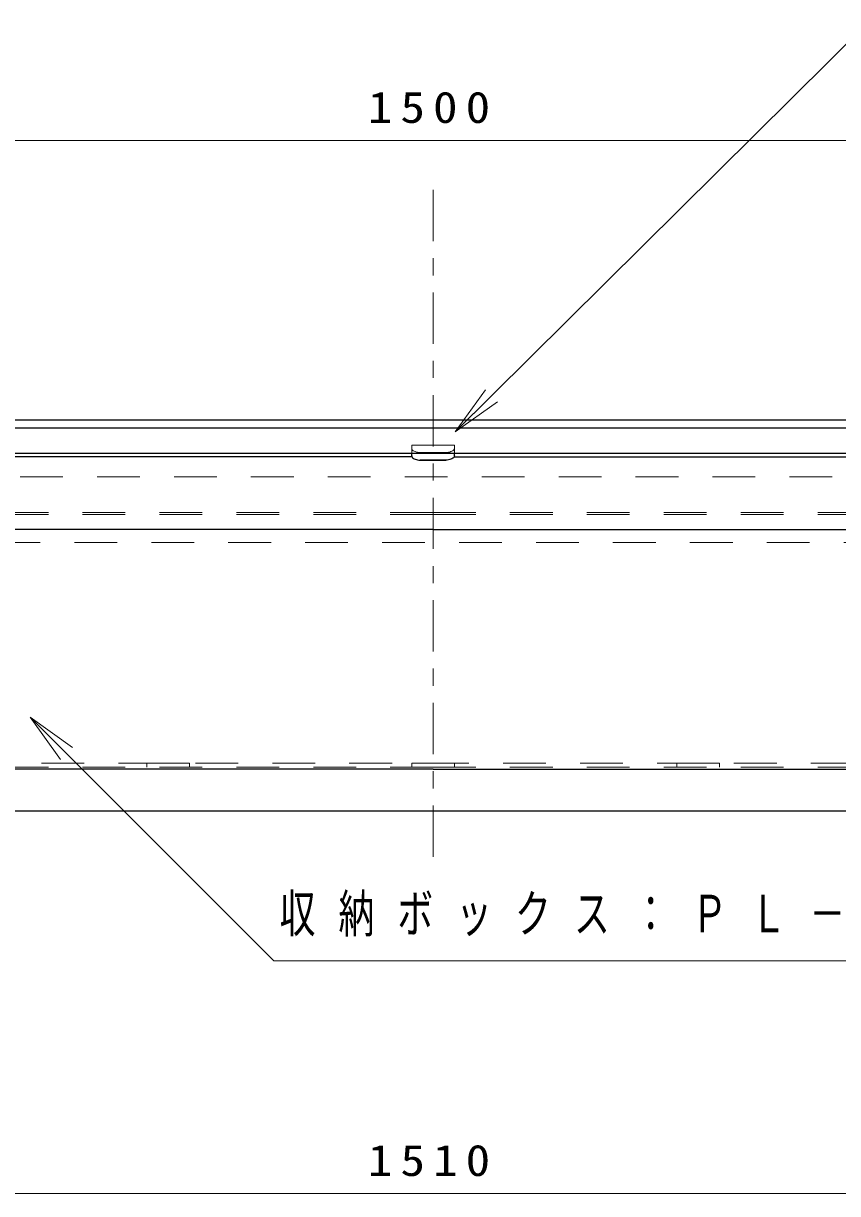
# Model space of a CAD drawing. Units: millimetres on the paper, scale 1:20. Extents: x -365 to 27, y 0 to 257.
# Drawn here: x -304.9 to -257.2, y 85.8 to 154.2 of the extents above; entities that cross this region are included whole.
import ezdxf

# ---------------------------------------------------------------- set-up
doc = ezdxf.new("R2010")
doc.units = ezdxf.units.MM
doc.linetypes.add('USER1', pattern=[4.5, 2.5, -2])
doc.linetypes.add('USER2', pattern=[6, 3, -1, 1, -1])
doc.layers.add('1_20', color=7, linetype='Continuous', lineweight=25)
doc.styles.add('ＭＳ ゴシック', font='')
doc.styles.get('ＭＳ ゴシック').set_extended_font_data('MS Gothic')

msp = doc.modelspace()

# ---------------------------------------------------------------- linework, layer by layer
at = {"layer": '1_20', "lineweight": 13}
for p, q in [((-321.407, 147.37), (-240.407, 147.37)), ((-279.62, 130.326), (-277.842, 132.794)), ((-279.62, 130.326), (-277.49, 132.439)), ((-277.138, 132.083), (-279.62, 130.326)), ((-302.707, 111.163), (-304.475, 113.638)), ((-304.475, 113.638), (-302, 111.87)), ((-304.475, 113.638), (-302.354, 111.517)), ((-240.157, 85.78), (-321.657, 85.78))]:
    msp.add_line(p, q, dxfattribs=at)
at = {"layer": '1_20', "linetype": 'USER2', "lineweight": 13}
msp.add_line((-280.907, 105.482), (-280.907, 145.465), dxfattribs=at)
at = {"layer": '1_20'}
for p, q in [((-318.157, 131.033), (-243.657, 131.033)), ((-318.157, 130.575), (-243.657, 130.575)), ((-318.157, 129.081), (-243.657, 129.081)), ((-282.142, 128.87), (-309.672, 128.87)), ((-282.157, 128.93), (-282.157, 129.081)), ((-280.157, 128.68), (-281.657, 128.68)), ((-281.657, 128.68), (-280.157, 128.68)), ((-279.672, 128.87), (-252.142, 128.87)), ((-279.657, 128.93), (-279.657, 129.081)), ((-280.907, 124.62), (-316.657, 124.62)), ((-280.907, 124.62), (-245.157, 124.62)), ((-314.907, 108.162), (-246.907, 108.162))]:
    msp.add_line(p, q, dxfattribs=at)
at = {"layer": '1_20', "linetype": 'USER1', "lineweight": 13}
for p, q in [((-282.157, 129.557), (-279.657, 129.557)), ((-282.157, 129.557), (-282.157, 128.93)), ((-279.657, 129.557), (-282.157, 129.557)), ((-282.157, 129.557), (-282.157, 128.93)), ((-279.657, 129.557), (-279.657, 128.93)), ((-279.657, 129.557), (-279.657, 128.93)), ((-280.157, 129.126), (-281.657, 129.126)), ((-281.657, 129.126), (-280.157, 129.126)), ((-314.057, 127.702), (-247.757, 127.702)), ((-310.882, 123.852), (-250.932, 123.852)), ((-312.807, 110.952), (-249.007, 110.952))]:
    msp.add_line(p, q, dxfattribs=at)
at = {"layer": '1_20', "color": 4, "linetype": 'USER1', "lineweight": 13}
for p, q in [((-280.907, 125.612), (-315.907, 125.612)), ((-280.907, 125.497), (-315.792, 125.497)), ((-280.907, 125.612), (-245.907, 125.612)), ((-280.907, 125.497), (-246.022, 125.497)), ((-295.157, 110.952), (-297.657, 110.952)), ((-297.657, 110.952), (-297.657, 110.727)), ((-295.157, 110.952), (-295.157, 110.727)), ((-280.907, 110.952), (-282.157, 110.952)), ((-282.157, 110.952), (-282.157, 110.727)), ((-280.907, 110.952), (-279.657, 110.952)), ((-279.657, 110.952), (-279.657, 110.727)), ((-266.657, 110.952), (-264.157, 110.952)), ((-266.657, 110.952), (-266.657, 110.727)), ((-264.157, 110.952), (-264.157, 110.727)), ((-280.907, 110.727), (-315.792, 110.727)), ((-280.907, 110.727), (-246.022, 110.727))]:
    msp.add_line(p, q, dxfattribs=at)
at = {"layer": '1_20', "color": 4}
for q in [(-315.907, 110.612), (-245.907, 110.612)]:
    msp.add_line((-280.907, 110.612), q, dxfattribs=at)
at = {"layer": '1_20', "lineweight": 13}
for points in [[(-279.62, 130.326), (-255.523, 154.22), (-225.024, 154.22)], [(-304.475, 113.638), (-290.225, 99.388), (-250.41, 99.388)]]:
    msp.add_lwpolyline(points, dxfattribs=at)
at = {"layer": '1_20', "linetype": 'USER1', "lineweight": 13}
for points in [[(-282.157, 129.376), (-282.151, 129.337), (-282.133, 129.299), (-282.103, 129.263), (-282.062, 129.229), (-282.011, 129.199), (-281.951, 129.174), (-281.884, 129.153), (-281.812, 129.138), (-281.735, 129.129), (-281.657, 129.126)], [(-282.157, 129.376), (-282.151, 129.337), (-282.133, 129.299), (-282.103, 129.263), (-282.062, 129.229), (-282.011, 129.199), (-281.951, 129.174), (-281.884, 129.153), (-281.812, 129.138), (-281.735, 129.129), (-281.657, 129.126)], [(-279.657, 129.376), (-279.663, 129.337), (-279.681, 129.299), (-279.712, 129.263), (-279.752, 129.229), (-279.803, 129.199), (-279.863, 129.174), (-279.93, 129.153), (-280.002, 129.138), (-280.079, 129.129), (-280.157, 129.126)], [(-279.657, 129.376), (-279.663, 129.337), (-279.681, 129.299), (-279.712, 129.263), (-279.752, 129.229), (-279.803, 129.199), (-279.863, 129.174), (-279.93, 129.153), (-280.002, 129.138), (-280.079, 129.129), (-280.157, 129.126)]]:
    msp.add_lwpolyline(points, dxfattribs=at)
at = {"layer": '1_20'}
for points in [[(-282.157, 128.93), (-282.151, 128.891), (-282.133, 128.853), (-282.103, 128.817), (-282.062, 128.784), (-282.011, 128.754), (-281.951, 128.728), (-281.884, 128.708), (-281.812, 128.693), (-281.735, 128.684), (-281.657, 128.68)], [(-282.157, 128.93), (-282.151, 128.891), (-282.133, 128.853), (-282.103, 128.817), (-282.062, 128.784), (-282.011, 128.754), (-281.951, 128.728), (-281.884, 128.708), (-281.812, 128.693), (-281.735, 128.684), (-281.657, 128.68)], [(-279.657, 128.93), (-279.663, 128.891), (-279.681, 128.853), (-279.712, 128.817), (-279.752, 128.784), (-279.803, 128.754), (-279.863, 128.728), (-279.93, 128.708), (-280.002, 128.693), (-280.079, 128.684), (-280.157, 128.68)], [(-279.657, 128.93), (-279.663, 128.891), (-279.681, 128.853), (-279.712, 128.817), (-279.752, 128.784), (-279.803, 128.754), (-279.863, 128.728), (-279.93, 128.708), (-280.002, 128.693), (-280.079, 128.684), (-280.157, 128.68)]]:
    msp.add_lwpolyline(points, dxfattribs=at)

# ---------------------------------------------------------------- texts
at = {"layer": '1_20', "style": 'ＭＳ ゴシック'}
for s, insert, char_height, attachment_point in [('\\T1.33;\\W1.15;1500', (-280.907, 148.37), 1.833, 8), ('\\T1.64;\\W0.7;収納ボックス：ＰＬ－２．３', (-289.884, 102.038), 2.199, 4), ('\\T1.33;\\W1.15;1510', (-280.907, 86.78), 1.833, 8)]:
    msp.add_mtext(s, dxfattribs=dict(at, insert=insert, char_height=char_height, attachment_point=attachment_point))

doc.saveas('drawing.dxf')
